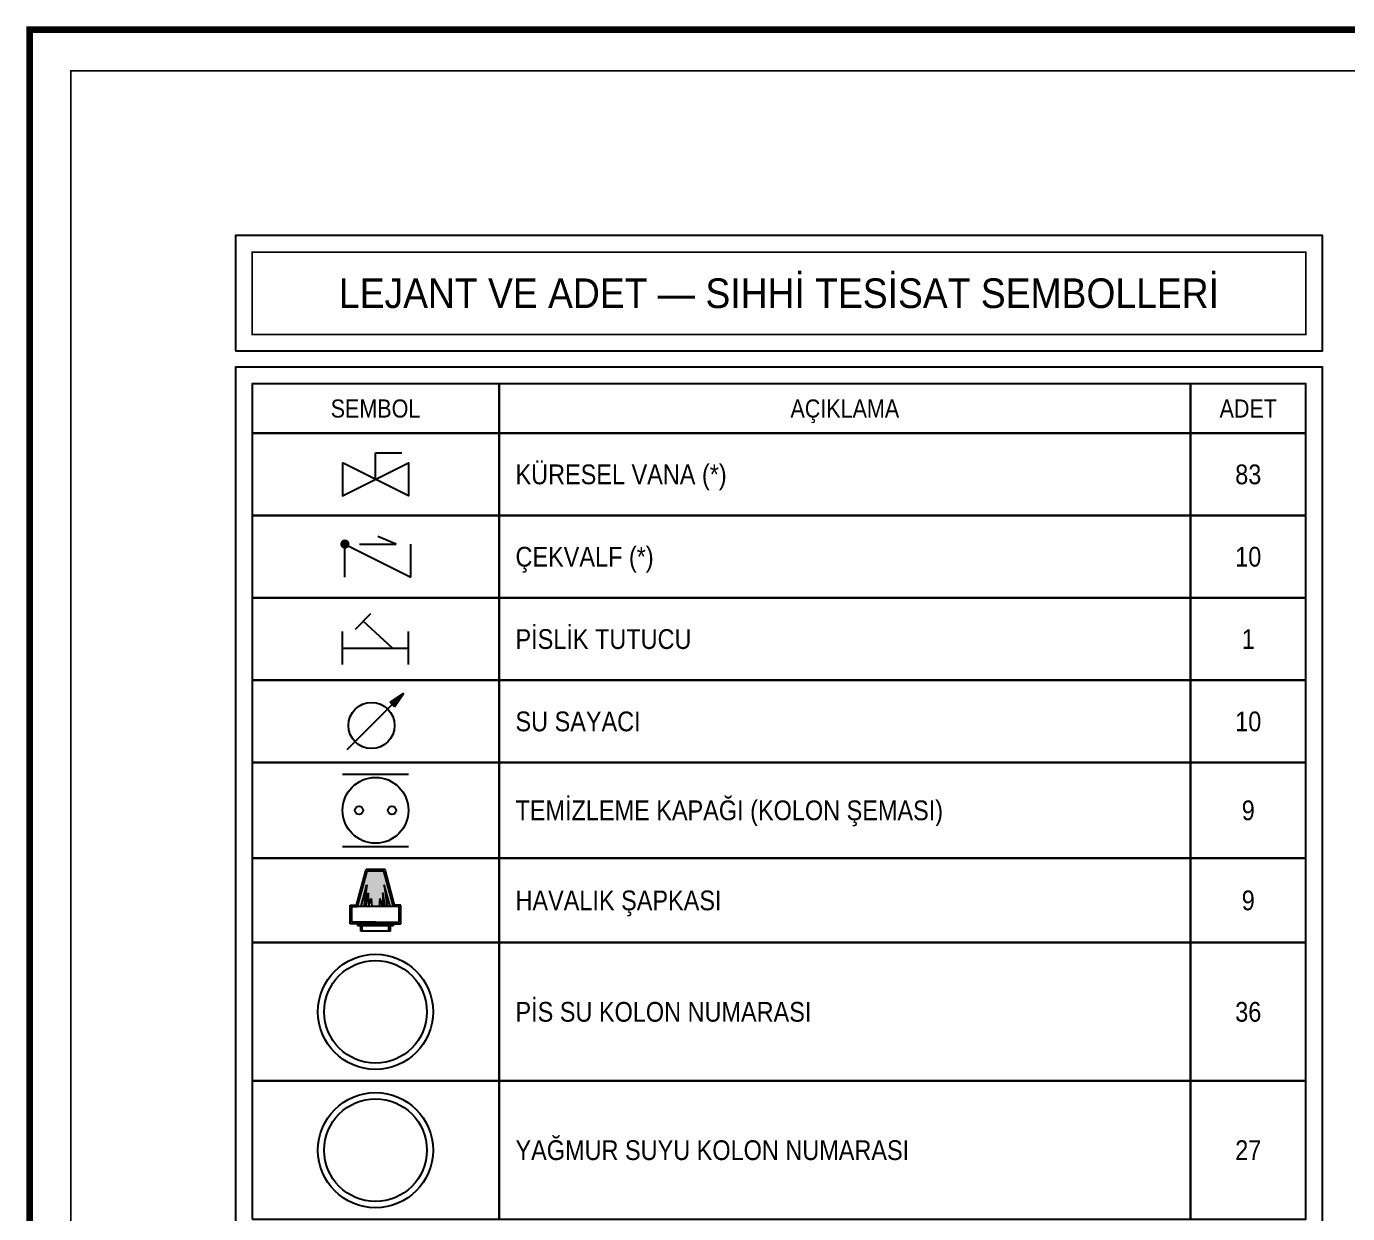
# Model space of a CAD drawing. Header units: centimetres. Extents: x -13133 to 30552, y -2 to 4552.
# Drawn here: x 28108 to 28910, y 2081 to 2802 of the extents above; entities that cross this region are included whole.
import ezdxf
from ezdxf.enums import TextEntityAlignment as Align

# ---------------------------------------------------------------- set-up
doc = ezdxf.new("R2010")
doc.units = ezdxf.units.CM
doc.linetypes.add('PISSU HATTI', pattern=[26, 20, -6])
for name, color, linetype in [('MTY-PISSU-BORU-TAVANDAN', 6, 'PISSU HATTI'), ('MTY-PVC', 43, 'CONTINUOUS'), ('MTY-VANA', 1, 'CONTINUOUS'), ('MTY-YAGMURSU-KOLON NO', 7, 'CONTINUOUS'), ('ROTAS-LEJANT-BASLIK', 5, 'Continuous'), ('ROTAS-LEJANT-CERCEVE', 7, 'Continuous'), ('ROTAS-LEJANT-YAZI', 7, 'Continuous'), ('ROTAS-PAFTA', 7, 'CONTINUOUS'), ('ROTAS-SIHHI-SEMBOL', 5, 'Continuous')]:
    doc.layers.add(name, color=color, linetype=linetype)
doc.styles.add('ANOTATIVO', font='arial.ttf')
doc.styles.add('CAP', font='wturkce.SHX', dxfattribs={"width": 0.65})
doc.styles.add('MTYCAPLT', font='arial.ttf', dxfattribs={"width": 0.65, "height": 1})
doc.styles.add('ROTAS', font='arial.ttf')
doc.linetypes.add('PİS SU', pattern='A,6,-0.4,[")",Standard,S=1,R=0,X=-0.1,Y=-0.375],-0.2', length=6.6)

# ---------------------------------------------------------------- blocks, each defined once
blk = doc.blocks.new('MTY-KURESEL VANA')
at = {"layer": 'MTY-VANA'}
for p, q in [((0, 0), (0, 8)), ((0, 8), (8, 8))]:
    blk.add_line(p, q, dxfattribs=at)
blk.add_lwpolyline([(-10, 5), (-10, -5), (10, 5), (10, -5), (-10, 5)], dxfattribs=at)
at = {"layer": 'MTY-VANA', "style": 'MTYCAPLT', "width": 0.65}
blk.add_attdef('CAP', text='', height=10, dxfattribs=at).set_placement((-1.12, -0.01), align=Align.CENTER)
blk = doc.blocks.new('MTY-CEKVALF VANA')
at = {"layer": 'MTY-VANA'}
h = blk.add_hatch(color=256, dxfattribs=at)
edge = h.paths.add_edge_path()
edge.add_arc((-10, 5), 1.41, 180, 540, ccw=False)
for p, q in [((-10, -5), (-10, 5)), ((-10, 5), (10, -5)), ((-5.6, 5), (5.6, 5)), ((5.6, 5), (0, 7.32)), ((10, -5), (10, 5))]:
    blk.add_line(p, q, dxfattribs=at)
at = {"layer": 'MTY-VANA', "style": 'CAP', "width": 0.65}
blk.add_attdef('CAP', text='', height=5, rotation=153.4349, dxfattribs=at).set_placement((0, 0), align=Align.CENTER)
blk = doc.blocks.new('MTY-PISLIK TUTUCU')
at = {"layer": 'MTY-VANA', "color": 1, "ltscale": 75}
for p, q in [((-6.05, 5.77), (-1.41, 10.47)), ((5.13, 0), (-3.72, 8.12))]:
    blk.add_line(p, q, dxfattribs=at)
at = {"layer": 'MTY-VANA'}
for p, q in [((-10, -5), (-10, 5)), ((10, -5), (10, 5)), ((-10, 0), (10, 0))]:
    blk.add_line(p, q, dxfattribs=at)
at = {"layer": 'MTY-VANA', "style": 'CAP', "width": 0.65}
blk.add_attdef('CAP', text='', height=5, dxfattribs=at).set_placement((0, 0), align=Align.CENTER)
blk = doc.blocks.new('MTY-SU SAYACI')
at = {"layer": 'MTY-VANA'}
blk.add_hatch(color=256, dxfattribs=at).paths.add_polyline_path([(9.8, 9.8), (5.64, 7.03), (7.03, 5.64)])
for p, q in [((5.64, 7.03), (9.8, 9.8)), ((7.03, 5.64), (9.8, 9.8)), ((-7.33, -7.33), (6.34, 6.34)), ((7.03, 5.64), (5.64, 7.03))]:
    blk.add_line(p, q, dxfattribs=at)
blk.add_circle((0, 0), 7, dxfattribs=at)
blk.add_attdef('CAP', (1.99, 0.86), '', height=2.5, rotation=225, dxfattribs=at)
blk = doc.blocks.new('MTY-TEMIZLEME KAPAGI KOLON')
at = {"layer": 'MTY-VANA', "color": 1, "ltscale": 75}
for p, q in [((-10, 11), (10, 11)), ((-10, -11), (10, -11))]:
    blk.add_line(p, q, dxfattribs=at)
for centre, radius in [((0, 0), 10), ((-5, 0), 1.25), ((5, 0), 1.25)]:
    blk.add_circle(centre, radius, dxfattribs=at)
at = {"layer": 'MTY-VANA', "color": 1, "ltscale": 75, "style": 'MTYCAPLT'}
blk.add_attdef('TK', (-29.6, -5.96), '', height=10, dxfattribs=at)
blk = doc.blocks.new('MTY-KOLON HAVALIK SAPKASI')
at = {"layer": 'MTY-PVC'}
h = blk.add_hatch(color=43, dxfattribs=at)
h.paths.add_polyline_path([(0, 15.94), (-2.56, 15.94), (-5.44, 5.17), (-4.4, 5.17), (-2.66, 11.76), (-3.57, 5.17), (-2.96, 5.17), (-2.21, 9.35), (-2.13, 5.2), (-1.3, 7.69), (-1.15, 5.17), (0, 5.17)])
h.paths.add_polyline_path([(2.56, 15.94), (0, 15.94), (0, 5.17), (1.15, 5.17), (1.3, 7.69), (2.13, 5.2), (2.21, 9.35), (2.96, 5.17), (3.57, 5.17), (2.66, 11.76), (4.4, 5.17), (5.44, 5.17)])
at = {"layer": 'MTY-PISSU-BORU-TAVANDAN', "linetype": 'PİS SU', "ltscale": 5}
for p, q in [((-5.76, 5.64), (-2.88, 16.41)), ((2.88, 16.41), (-2.88, 16.41)), ((5.76, 5.64), (2.88, 16.41)), ((-7.69, 5.64), (-5.76, 5.64)), ((-7.69, 0), (-7.69, 5.64)), ((7.69, 5.64), (5.76, 5.64)), ((7.69, 0), (7.69, 5.64)), ((-4.5, 0), (-7.69, 0)), ((-4.5, -2.26), (-4.5, 0)), ((4.5, -2.26), (4.5, 0)), ((4.5, 0), (7.69, 0)), ((4.5, -2.26), (-4.5, -2.26))]:
    blk.add_line(p, q, dxfattribs=at)
at = {"layer": 'MTY-PVC', "color": 43}
for p, q in [((-5.76, 5.64), (-2.88, 16.41)), ((2.88, 16.41), (-2.88, 16.41)), ((5.76, 5.64), (2.88, 16.41)), ((-5.44, 5.17), (-2.56, 15.94)), ((2.56, 15.94), (-2.56, 15.94)), ((5.44, 5.17), (2.56, 15.94)), ((-4.4, 5.17), (-2.66, 11.76)), ((-2.66, 11.76), (-3.57, 5.17)), ((-2.96, 5.17), (-2.21, 9.35)), ((-2.21, 9.35), (-2.13, 5.17)), ((2.21, 9.35), (2.13, 5.17)), ((2.96, 5.17), (2.21, 9.35)), ((4.4, 5.17), (2.66, 11.76)), ((2.66, 11.76), (3.57, 5.17)), ((-7.69, 5.64), (-5.76, 5.64)), ((-7.69, 0), (-7.69, 5.64)), ((-7.22, 0.47), (-7.22, 5.17)), ((-7.22, 5.17), (-5.44, 5.17)), ((5.44, 5.17), (-5.44, 5.17)), ((-2.14, 5.17), (-1.3, 7.69)), ((-1.3, 7.69), (-1.15, 5.17)), ((1.3, 7.69), (1.15, 5.17)), ((2.14, 5.17), (1.3, 7.69)), ((7.22, 5.17), (5.44, 5.17)), ((7.69, 5.64), (5.76, 5.64)), ((7.22, 0.47), (7.22, 5.17)), ((7.69, 0), (7.69, 5.64)), ((-5.44, 0), (-7.69, 0)), ((0, 0.47), (-7.22, 0.47)), ((-5.5, 0), (-5.5, -0.6)), ((-5.5, 0), (-5, 0)), ((5.44, 0), (-5.44, 0)), ((-5, 0), (5, 0)), ((-4.5, -2.26), (-4.5, 0)), ((-4.03, -2.26), (-4.03, 0)), ((0, 0.47), (7.22, 0.47)), ((4.03, -2.26), (4.03, 0)), ((4.5, -2.26), (4.5, 0)), ((5, 0), (5.5, 0)), ((5.44, 0), (7.69, 0)), ((5.5, 0), (5.5, -0.6)), ((-5.5, -0.6), (-5.3, -0.6)), ((-5.3, -0.6), (5.3, -0.6)), ((4.5, -2.26), (-4.5, -2.26)), ((5.3, -0.6), (5.5, -0.6))]:
    blk.add_line(p, q, dxfattribs=at)
blk = doc.blocks.new('MTY-KOLON NO PIS SU')
at = {"color": 6, "linetype": 'Continuous', "ltscale": 100}
blk.add_circle((0, 0), 27.5, dxfattribs=at)
at = {"color": 7, "linetype": 'Continuous', "ltscale": 100}
blk.add_circle((0, 0), 24.5, dxfattribs=at)
at = {"style": 'ANOTATIVO', "width": 0.65}
blk.add_attdef('K', text='', height=20, dxfattribs=at).set_placement((0, 0), align=Align.MIDDLE_CENTER)
blk = doc.blocks.new('MTY-KOLON NO YAGMUR')
at = {"layer": 'MTY-YAGMURSU-KOLON NO', "linetype": 'Continuous', "ltscale": 100}
blk.add_circle((0, 0), 27.5, dxfattribs=at)
at = {"layer": 'MTY-YAGMURSU-KOLON NO', "color": 7, "linetype": 'Continuous', "ltscale": 100}
blk.add_circle((0, 0), 24.5, dxfattribs=at)
at = {"style": 'ANOTATIVO', "width": 0.65}
blk.add_attdef('K', text='', height=20, dxfattribs=at).set_placement((0, 0), align=Align.MIDDLE_CENTER)

msp = doc.modelspace()

# ---------------------------------------------------------------- linework, layer by layer
at = {"layer": 'ROTAS-LEJANT-CERCEVE'}
for points in [[(28235, 2605), (28895, 2605), (28895, 2675), (28235, 2675)], [(28235, 1485.65), (28895, 1485.65), (28895, 2595), (28235, 2595)], [(28245, 2555), (28395, 2555), (28395, 2585), (28245, 2585)], [(28395, 2555), (28815, 2555), (28815, 2585), (28395, 2585)], [(28815, 2555), (28885, 2555), (28885, 2585), (28815, 2585)], [(28245, 2505), (28395, 2505), (28395, 2555), (28245, 2555)], [(28395, 2505), (28815, 2505), (28815, 2555), (28395, 2555)], [(28815, 2505), (28885, 2505), (28885, 2555), (28815, 2555)], [(28245, 2455), (28395, 2455), (28395, 2505), (28245, 2505)], [(28395, 2455), (28815, 2455), (28815, 2505), (28395, 2505)], [(28815, 2455), (28885, 2455), (28885, 2505), (28815, 2505)], [(28245, 2405), (28395, 2405), (28395, 2455), (28245, 2455)], [(28395, 2405), (28815, 2405), (28815, 2455), (28395, 2455)], [(28815, 2405), (28885, 2405), (28885, 2455), (28815, 2455)], [(28245, 2355), (28395, 2355), (28395, 2405), (28245, 2405)], [(28395, 2355), (28815, 2355), (28815, 2405), (28395, 2405)], [(28815, 2355), (28885, 2355), (28885, 2405), (28815, 2405)], [(28245, 2297), (28395, 2297), (28395, 2355), (28245, 2355)], [(28395, 2297), (28815, 2297), (28815, 2355), (28395, 2355)], [(28815, 2297), (28885, 2297), (28885, 2355), (28815, 2355)], [(28245, 2245.65), (28395, 2245.65), (28395, 2297), (28245, 2297)], [(28395, 2245.65), (28815, 2245.65), (28815, 2297), (28395, 2297)], [(28815, 2245.65), (28885, 2245.65), (28885, 2297), (28815, 2297)], [(28245, 2161.65), (28395, 2161.65), (28395, 2245.65), (28245, 2245.65)], [(28395, 2161.65), (28815, 2161.65), (28815, 2245.65), (28395, 2245.65)], [(28815, 2161.65), (28885, 2161.65), (28885, 2245.65), (28815, 2245.65)], [(28245, 2077.65), (28395, 2077.65), (28395, 2161.65), (28245, 2161.65)], [(28395, 2077.65), (28815, 2077.65), (28815, 2161.65), (28395, 2161.65)], [(28815, 2077.65), (28885, 2077.65), (28885, 2161.65), (28815, 2161.65)]]:
    msp.add_lwpolyline(points, close=True, dxfattribs=at)
at = {"layer": 'ROTAS-LEJANT-CERCEVE', "const_width": 1}
msp.add_lwpolyline([(28245, 2615), (28885, 2615), (28885, 2665), (28245, 2665)], close=True, dxfattribs=at)
at = {"layer": 'ROTAS-PAFTA'}
for points, const_width in [([(28110, 0), (30550, 0), (30550, 2800), (28110, 2800)], 4), ([(28135, 25), (30525, 25), (30525, 2775), (28135, 2775)], 1)]:
    msp.add_lwpolyline(points, close=True, dxfattribs=dict(at, const_width=const_width))

# ---------------------------------------------------------------- block references
at = {"layer": 'ROTAS-SIHHI-SEMBOL'}
for name, p, xscale, yscale in [('MTY-KURESEL VANA', (28320, 2527), 2, 2), ('MTY-CEKVALF VANA', (28321.41, 2477.68), 2, 2), ('MTY-PISLIK TUTUCU', (28320, 2424.53), 2, 2), ('MTY-SU SAYACI', (28317.53, 2377.53), 2, 2), ('MTY-TEMIZLEME KAPAGI KOLON', (28320, 2326), 2, 2), ('MTY-KOLON HAVALIK SAPKASI', (28320, 2257.18), 2, 2), ('MTY-KOLON NO PIS SU', (28320, 2203.65), 1.2727272727272718, 1.2727272727272718), ('MTY-KOLON NO YAGMUR', (28320, 2119.65), 1.2727272727272718, 1.2727272727272718)]:
    msp.add_blockref(name, p, dxfattribs=dict(at, xscale=xscale, yscale=yscale))

# ---------------------------------------------------------------- texts
at = {"layer": 'ROTAS-LEJANT-BASLIK', "style": 'ROTAS', "width": 0.9}
msp.add_text('LEJANT VE ADET — SIHHİ TESİSAT SEMBOLLERİ', height=18, dxfattribs=at).set_placement((28565, 2640), align=Align.MIDDLE_CENTER)
at = {"layer": 'ROTAS-LEJANT-YAZI', "style": 'ROTAS', "width": 0.85}
for s, height, p in [('SEMBOL', 11, (28320, 2570)), ('AÇIKLAMA', 11, (28605, 2570)), ('ADET', 11, (28850, 2570)), ('83', 12, (28850, 2530)), ('10', 12, (28850, 2480)), ('1', 12, (28850, 2430)), ('10', 12, (28850, 2380)), ('9', 12, (28850, 2326)), ('9', 12, (28850, 2271.32)), ('36', 12, (28850, 2203.65)), ('27', 12, (28850, 2119.65))]:
    msp.add_text(s, height=height, dxfattribs=at).set_placement(p, align=Align.MIDDLE_CENTER)
for s, p in [('KÜRESEL VANA (*)', (28405, 2530)), ('ÇEKVALF (*)', (28405, 2480)), ('PİSLİK TUTUCU', (28405, 2430)), ('SU SAYACI', (28405, 2380)), ('TEMİZLEME KAPAĞI (KOLON ŞEMASI)', (28405, 2326)), ('HAVALIK ŞAPKASI', (28405, 2271.32)), ('PİS SU KOLON NUMARASI', (28405, 2203.65)), ('YAĞMUR SUYU KOLON NUMARASI', (28405, 2119.65))]:
    msp.add_text(s, height=12, dxfattribs=at).set_placement(p, align=Align.MIDDLE_LEFT)

doc.saveas('drawing.dxf')
